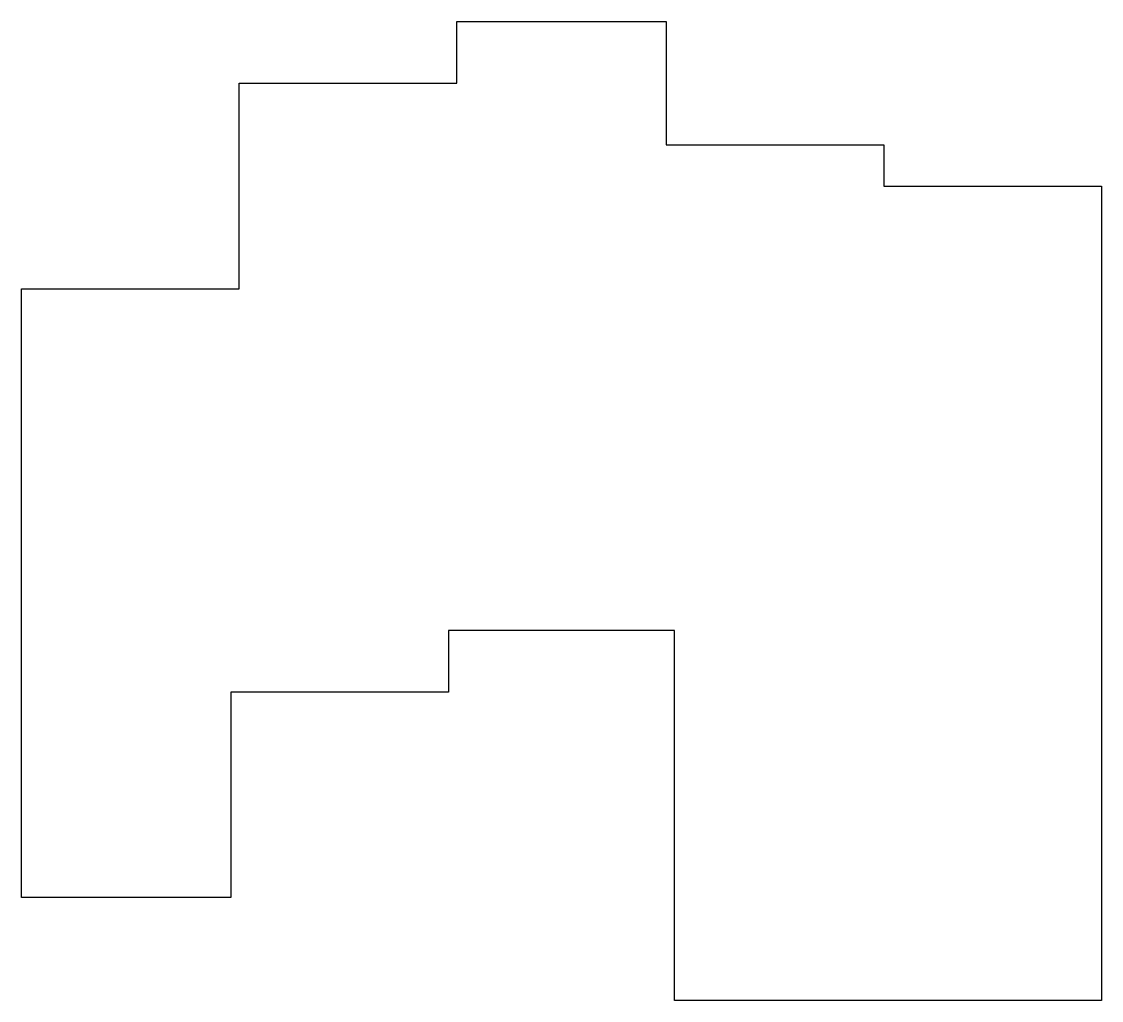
# Model space of a CAD drawing. Header units: millimetres. Extents: x -9 to 83.9, y -17.3 to 66.8.
import ezdxf

# ---------------------------------------------------------------- set-up
doc = ezdxf.new("R2010")
doc.units = ezdxf.units.MM

msp = doc.modelspace()

# ---------------------------------------------------------------- linework, layer by layer
for p, q in [((28.44, 61.54), (28.44, 66.844)), ((28.44, 66.844), (46.44, 66.844)), ((46.44, 66.844), (46.44, 56.236)), ((9.72, 43.86), (9.72, 61.54)), ((9.72, 61.54), (28.44, 61.54)), ((46.44, 56.236), (65.16, 56.236)), ((65.16, 56.236), (65.16, 52.7)), ((65.16, 52.7), (83.88, 52.7)), ((83.88, 52.7), (83.88, -17.34)), ((-9, -8.5), (-9, 43.86)), ((-9, 43.86), (9.72, 43.86)), ((47.16, 14.484), (27.72, 14.484)), ((27.72, 14.484), (27.72, 9.18)), ((47.16, -17.34), (47.16, 14.484)), ((27.72, 9.18), (9, 9.18)), ((9, 9.18), (9, -8.5)), ((9, -8.5), (-9, -8.5)), ((83.88, -17.34), (47.16, -17.34))]:
    msp.add_line(p, q)

doc.saveas('drawing.dxf')
